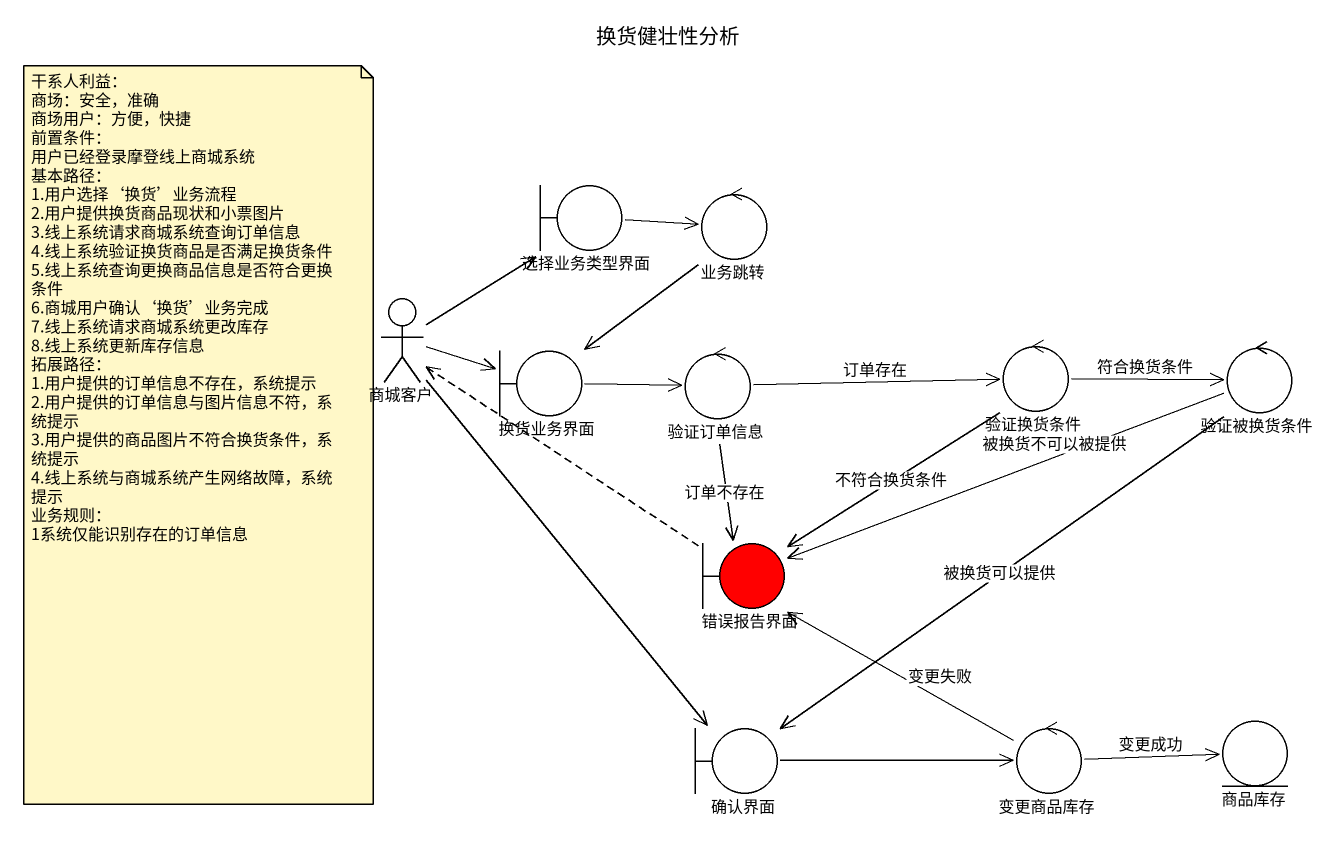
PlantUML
@startuml
title 换货健壮性分析
boundary 选择业务类型界面
control 业务跳转
actor 商城客户
boundary 换货业务界面
control 验证订单信息
control 验证换货条件
control 验证被换货条件
boundary 错误报告界面 #FF0000
boundary 确认界面
control 变更商品库存
entity 商品库存
选择业务类型界面 -right-> 业务跳转
业务跳转 --> 换货业务界面
商城客户 -up-> 选择业务类型界面
商城客户 -right-> 换货业务界面
商城客户 --> 确认界面
换货业务界面 -right-> 验证订单信息
验证订单信息 -right-> 验证换货条件 : 订单存在
验证订单信息 --> 错误报告界面 : 订单不存在
验证换货条件 -right-> 验证被换货条件 : 符合换货条件
验证换货条件 --> 错误报告界面 : 不符合换货条件
验证被换货条件 -left-> 错误报告界面 : 被换货不可以被提供
验证被换货条件 --> 确认界面 : 被换货可以提供
错误报告界面 .up.> 商城客户
确认界面 -right-> 变更商品库存
变更商品库存 -up-> 错误报告界面 : 变更失败
变更商品库存 -right-> 商品库存 : 变更成功
note as N1
  干系人利益：
  商场：安全，准确
  商场用户：方便，快捷
  前置条件：
  用户已经登录摩登线上商城系统
  基本路径：
  1.用户选择‘换货’业务流程
  2.用户提供换货商品现状和小票图片
  3.线上系统请求商城系统查询订单信息
  4.线上系统验证换货商品是否满足换货条件
  5.线上系统查询更换商品信息是否符合更换条件
  6.商城用户确认‘换货’业务完成
  7.线上系统请求商城系统更改库存
  8.线上系统更新库存信息
  拓展路径：
  1.用户提供的订单信息不存在，系统提示
  2.用户提供的订单信息与图片信息不符，系统提示
  3.用户提供的商品图片不符合换货条件，系统提示
  4.线上系统与商城系统产生网络故障，系统提示
  业务规则：
  1系统仅能识别存在的订单信息
end note
@enduml
